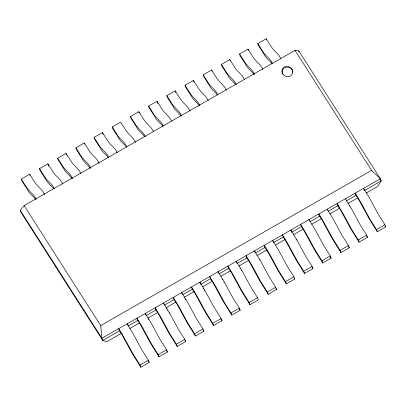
<?xml version="1.0" encoding="UTF-8"?>
<svg xmlns="http://www.w3.org/2000/svg" width="406" height="406" viewBox="0 0 406 406"><rect width="100%" height="100%" fill="white"/><g stroke="black" fill="none" stroke-linecap="round" stroke-linejoin="round"><path stroke-width="0.61" d="M127.52 324.952L127.103 323.856L133.153 333.752L141.79 349.749L148.408 360.239L149.23 362.436L140.836 367.247L140.009 365.05L133.026 353.925L121.607 333.235L106.773 341.705L102.743 340.487L21.127 212.632L20.3 210.435L24.127 205.609L294.989 50.38L298.745 50.867L380.361 178.716L381.188 180.914L377.636 186.476L366.126 193.073M35.51 199.26A8.775 0.771 60.2 0 0 35.251 198.869C32.942 195.717 29.318 193.784 27.684 189.998L22.122 181.279L21.295 179.082L29.689 174.27L34.982 182.563C37.794 186.897 42.498 189.49 44.528 194.504M53.699 188.836A8.775 0.771 60.2 0 0 53.44 188.445C51.131 185.293 47.507 183.36 45.873 179.574L40.311 170.855L39.483 168.657L47.878 163.846L53.176 172.139C55.982 176.473 60.687 179.066 62.722 184.08M71.887 178.407A8.775 0.771 60.2 0 0 71.629 178.021C69.319 174.869 65.701 172.936 64.067 169.145L58.5 160.431L57.672 158.233L66.066 153.422L71.365 161.715C74.176 166.049 78.876 168.637 80.911 173.656M90.35 168.399A8.775 0.771 60.2 0 0 89.817 167.597C87.508 164.445 83.89 162.512 82.256 158.721L76.688 150.007L75.861 147.809L84.26 142.998L89.553 151.291C92.365 155.625 97.064 158.213 99.1 163.232M108.27 157.558A8.775 0.771 60.2 0 0 108.011 157.173C105.702 154.021 102.079 152.088 100.444 148.297L94.877 139.583L94.055 137.385L102.449 132.574L107.742 140.867C110.554 145.201 115.258 147.789 117.288 152.808M126.459 147.134A8.775 0.771 60.2 0 0 126.2 146.749C123.891 143.597 120.267 141.664 118.633 137.873L113.071 129.159L112.244 126.961L120.638 122.15L125.931 130.443C128.743 134.777 133.447 137.365 135.477 142.384M144.648 136.71A8.775 0.771 60.2 0 0 144.389 136.32C142.08 133.173 138.456 131.239 136.822 127.448L131.26 118.735L130.433 116.537L138.827 111.726L144.125 120.019C146.931 124.353 151.636 126.941 153.671 131.96M162.836 126.286A8.775 0.771 60.2 0 0 162.578 125.896C160.268 122.749 156.65 120.815 155.016 117.024L149.449 108.311L148.621 106.113L157.015 101.302L162.314 109.595C164.958 113.822 169.586 116.202 171.54 121.039M181.03 115.862A8.775 0.771 60.2 0 0 180.766 115.471C178.457 112.325 174.839 110.391 173.205 106.6L167.637 97.887L166.81 95.689L175.209 90.878L180.503 99.171C183.314 103.505 188.014 106.093 190.049 111.112M199.219 105.438A8.775 0.771 60.2 0 0 198.955 105.047C196.651 101.901 193.028 99.967 191.393 96.176L185.826 87.457L185.004 85.265L193.398 80.449L198.691 88.747C201.503 93.081 206.207 95.669 208.237 100.688M217.408 95.014A8.775 0.771 60.2 0 0 217.149 94.623C214.84 91.477 211.216 89.543 209.582 85.752L204.02 77.033L203.193 74.836L211.587 70.025L216.88 78.322C219.692 82.657 224.396 85.245 226.426 90.264M235.597 84.59A8.775 0.771 60.2 0 0 235.338 84.199C233.029 81.053 229.405 79.119 227.771 75.328L222.209 66.609L221.382 64.412L229.776 59.601L235.074 67.898C237.88 72.232 242.585 74.821 244.62 79.84M254.06 74.577A8.775 0.771 60.2 0 0 253.527 73.775C251.218 70.629 247.599 68.695 245.965 64.904L240.398 56.185L239.57 53.988L247.964 49.177L253.263 57.474C256.074 61.808 260.774 64.397 262.809 69.416M271.979 63.742A8.775 0.771 60.2 0 0 271.715 63.351C269.406 60.205 265.788 58.271 264.154 54.48L258.586 45.761L257.759 43.564L266.158 38.753L271.452 47.05C274.096 51.273 278.724 53.658 280.678 58.489M20.3 210.435L101.916 338.289L100.718 325.592L371.581 170.363L380.361 178.716L101.916 338.289L102.743 340.487L119.8 330.712M128.057 325.982L137.964 320.304M146.216 315.574L156.122 309.895M164.374 305.165L174.281 299.491M183.086 294.446L192.439 289.082M200.696 284.352L210.602 278.678M218.854 273.948L228.761 268.27M237.566 263.225L246.919 257.861M255.724 252.816L265.077 247.457M273.334 242.727L283.789 236.734M291.493 232.318L301.947 226.325M310.199 221.595L319.558 216.236M328.363 211.191L338.264 205.512M346.521 200.782L356.427 195.108M364.131 190.693L381.188 180.914L380.168 179.315M129.803 328.505L139.674 322.851M147.896 318.137L157.767 312.478M165.993 307.768L175.864 302.11M184.085 297.395L194.504 291.427M200.483 283.809L199.864 282.16L202.761 286.727L212.597 281.059M220.823 276.344L230.146 271M238.916 265.976L248.787 260.317M257.013 255.607L266.879 249.949M275.654 244.919L284.976 239.581M293.198 234.866L303.069 229.212M311.844 224.183L321.709 218.524L332.747 238.626L340.101 250.38L340.923 252.578L349.322 247.767L348.495 245.569L341.877 235.079L333.24 219.083L327.19 209.186L327.606 210.288M329.936 213.815L339.807 208.156M348.028 203.442L357.899 197.788M140.009 365.05L148.408 360.239M166.597 349.815L167.424 352.012L159.025 356.823L158.203 354.626L166.597 349.815L159.979 339.325L151.342 323.323L145.292 313.432L145.911 315.081M184.786 339.391L185.613 341.588L177.219 346.399L176.392 344.202L184.786 339.391L178.168 328.901L169.53 312.899L163.486 303.008L163.897 304.104M202.975 328.967L203.802 331.164L195.408 335.975L194.581 333.778L202.975 328.967L196.362 318.477L187.719 302.475L181.675 292.584L182.294 294.233M221.163 318.543L221.991 320.735L213.597 325.551L212.769 323.354L221.163 318.543L214.18 307.418L202.761 286.727M239.357 308.113L240.179 310.311L231.785 315.122L230.958 312.93L239.357 308.113L232.739 297.628L224.102 281.627L218.052 271.736L218.469 272.832M257.546 297.689L258.373 299.887L249.974 304.698L249.152 302.5L257.546 297.689L250.928 287.204L242.291 271.203L236.241 261.312L237.068 263.509M275.735 287.265L276.562 289.463L268.168 294.274L267.341 292.076L275.735 287.265L269.117 276.775L260.479 260.779L254.435 250.888L255.054 252.532M293.924 276.841L294.751 279.039L286.357 283.85L285.53 281.652L293.924 276.841L287.311 266.351L278.668 250.355L272.624 240.464L273.035 241.56M312.112 266.417L312.94 268.615L304.546 273.426L303.718 271.228L312.112 266.417L305.5 255.927L296.862 239.931L290.813 230.04L291.432 231.684M330.306 255.993L331.129 258.191L322.734 263.002L321.907 260.804L330.306 255.993L323.689 245.503L315.051 229.507L309.002 219.61L309.413 220.712M340.101 250.38L348.495 245.569M366.684 235.145L367.511 237.343L359.117 242.154L358.29 239.956L366.684 235.145L360.066 224.655L351.429 208.659L345.384 198.762M384.873 224.721L385.7 226.918L377.306 231.73L376.479 229.532L384.873 224.721L378.26 214.231L369.617 198.235L363.573 188.338L364.192 189.988M97.968 162.42L98.216 162.786M294.989 50.38L371.581 170.363M385.045 225.893L385.7 226.918M272.284 63.3C270.33 58.469 265.697 56.084 263.058 51.861L257.759 43.564M376.479 229.532L369.861 219.042L361.223 203.046L355.174 193.149L356.001 195.347L357.859 198.255A8.775 0.771 60.2 0 1 358.731 199.656L368.876 218.235L377.306 231.73M366.857 236.317L367.511 237.343M254.415 74.227C252.38 69.208 247.675 66.62 244.869 62.285L239.57 53.988M358.29 239.956L351.672 229.466L343.034 213.47L336.985 203.573L337.812 205.771L339.67 208.679A8.775 0.771 60.2 0 1 340.543 210.08L350.688 228.659L359.117 242.154M348.668 246.741L349.322 247.767M236.221 84.651C234.191 79.632 229.486 77.044 226.675 72.71L221.382 64.412M340.923 252.578L332.494 239.083L322.354 220.504A8.775 0.771 60.2 0 0 321.476 219.103L319.623 216.195L318.796 213.998L321.694 218.565M330.149 256.653L331.129 258.191M217.712 94.573C215.759 89.741 211.13 87.356 208.486 83.134L203.193 74.836M321.907 260.804L315.295 250.314L306.657 234.318L300.607 224.427L301.435 226.619L303.287 229.527A8.775 0.771 60.2 0 1 304.16 230.928L314.305 249.507L322.734 263.002M311.96 267.077L312.94 268.615M199.843 105.499C197.808 100.48 193.109 97.892 190.297 93.558L185.004 85.265M303.718 271.228L297.106 260.738L288.463 244.742L282.419 234.851L283.241 237.048L285.098 239.951A8.775 0.771 60.2 0 1 285.971 241.352L296.116 259.931L304.546 273.426M294.096 278.014L294.751 279.039M181.655 115.923C179.619 110.904 174.92 108.316 172.108 103.982L166.81 95.689M285.53 281.652L278.912 271.162L270.274 255.166L264.225 245.275L265.052 247.472L266.909 250.375A8.775 0.771 60.2 0 1 267.782 251.781L277.927 270.355L286.357 283.85M275.907 288.438L276.562 289.463M163.146 125.85C161.192 121.013 156.559 118.633 153.92 114.406L148.621 106.113M267.341 292.076L260.723 281.591L252.085 265.59L246.036 255.699L246.863 257.896L248.721 260.799A8.775 0.771 60.2 0 1 249.594 262.205L259.738 280.779L268.168 294.274M145.272 136.771C143.242 131.752 138.537 129.164 135.726 124.83L130.433 116.537M249.152 302.5L242.534 292.015L233.897 276.014L227.847 266.123L228.674 268.32L230.527 271.223A8.775 0.771 60.2 0 1 231.405 272.629L241.545 291.203L249.974 304.698M239.2 308.773L240.179 310.311M126.763 146.698C124.809 141.867 120.181 139.481 117.537 135.254L112.244 126.961M230.958 312.93L224.345 302.44L215.708 286.438L209.658 276.547L210.486 278.744L212.338 281.647A8.775 0.771 60.2 0 1 213.211 283.053L223.356 301.633L231.785 315.122M221.011 319.197L221.991 320.735M108.575 157.122C106.621 152.291 101.992 149.905 99.348 145.678L94.055 137.385M212.769 323.354L206.157 312.864L197.514 296.862L191.47 286.971L192.292 289.168L194.149 292.071A8.775 0.771 60.2 0 1 195.022 293.477L205.167 312.057L213.597 325.551M203.147 330.134L203.802 331.164M90.705 168.043C88.67 163.024 83.971 160.436 81.159 156.102L75.861 147.809M194.581 333.778L187.963 323.288L179.325 307.286L173.276 297.395L174.103 299.592L175.96 302.495A8.775 0.771 60.2 0 1 176.833 303.901L186.978 322.481L195.408 335.975M184.958 340.563L185.613 341.588M72.517 178.467C70.482 173.453 65.777 170.86 62.971 166.526L57.672 158.233M176.392 344.202L169.774 333.712L161.136 317.71L155.087 307.819L155.914 310.017L157.772 312.919A8.775 0.771 60.2 0 1 158.644 314.325L168.789 332.905L177.219 346.399M166.77 350.987L167.424 352.012M54.323 188.891C52.293 183.877 47.588 181.284 44.777 176.95L39.483 168.657M158.203 354.626L151.585 344.136L142.948 328.139L136.898 318.243L137.725 320.441L139.578 323.343A8.775 0.771 60.2 0 1 140.456 324.749L150.596 343.329L159.025 356.823M148.251 360.898L149.23 362.436M36.134 199.316C34.104 194.301 29.399 191.713 26.588 187.374L21.295 179.082M140.836 367.247L132.407 353.753L122.262 335.173A8.775 0.771 60.2 0 0 121.389 333.773L119.537 330.865L118.709 328.667L121.607 333.235M24.127 205.609L100.718 325.592M185.227 299.09L185.522 299.577M349.231 205.761L349.525 206.253M240.093 268.305L240.388 268.802M167.333 310.001L167.627 310.499M222.199 279.226L222.493 279.724M204.299 290.148L204.588 290.645M259.16 259.373L259.439 259.865M241.25 270.289L241.519 270.772M296.091 239.499L296.35 239.971M169.023 312.945L169.272 313.402M223.838 282.129L224.076 282.571M282.967 74.394C279.003 66.432 292.467 64.189 292.888 72.385M298.745 50.867L299.156 51.963M266.158 38.753L266.569 39.854M247.964 49.177L248.381 50.278M229.776 59.601L230.192 60.702M211.587 70.025L211.998 71.126M193.398 80.449L194.017 82.098M175.209 90.878L175.828 92.522M157.015 101.302L157.843 103.5M138.827 111.726L139.243 112.822M102.449 132.574L103.068 134.219M84.26 142.998L84.671 144.094M66.066 153.422L66.691 155.072M47.878 163.846L48.705 166.044M29.689 174.27L30.1 175.367M203.122 288.184A8.775 0.771 60.2 0 1 203.416 288.666M166.166 308.108A8.775 0.771 60.2 0 1 166.45 308.565M148.261 318.989A8.775 0.771 60.2 0 1 148.555 319.456M282.099 70.055C280.505 76.303 291.046 79.637 292.498 72.963C294.096 66.716 283.555 63.382 282.099 70.055"/></g></svg>
